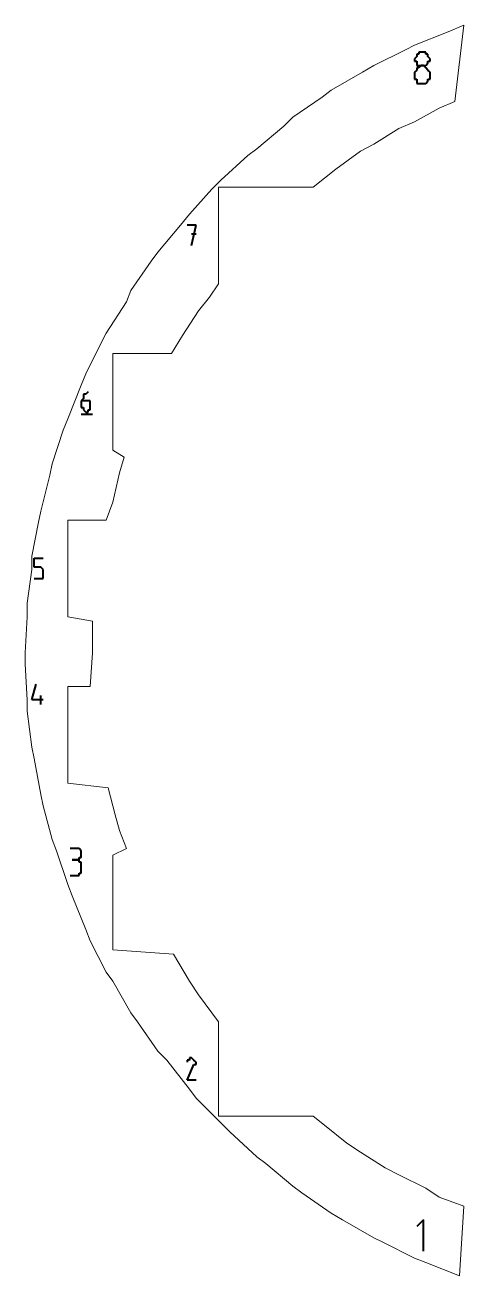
# Model space of a CAD drawing. Header units: centimetres. Extents: x -9.7 to 9.7, y -12.3 to 12.3.
# Drawn here: x -9.66 to -7.71, y -5.9 to -0.33 of the extents above; entities that cross this region are included whole.
import ezdxf

# ---------------------------------------------------------------- set-up
doc = ezdxf.new("R2010")
doc.units = ezdxf.units.CM
doc.header["$MEASUREMENT"] = 0
doc.layers.add('layer 1', color=7, linetype='Continuous')

msp = doc.modelspace()

# ---------------------------------------------------------------- linework, layer by layer
at = {"layer": 'layer 1', "color": 5, "lineweight": 13}
for points in [[(-7.77557, -0.36512), (-7.77557, -0.36512), (-7.92558, -0.42518), (-7.92558, -0.42518)], [(-7.70572, -0.33496), (-7.70572, -0.33496), (-7.77557, -0.36512), (-7.77557, -0.36512)], [(-7.74567, -0.67522), (-7.74567, -0.67522), (-7.70572, -0.33496), (-7.70572, -0.33496)], [(-7.92558, -0.42518), (-7.92558, -0.42518), (-7.96554, -0.44503), (-7.96554, -0.44503)], [(-7.96554, -0.44503), (-7.96554, -0.44503), (-8.10577, -0.51514), (-8.10577, -0.51514)], [(-8.15577, -0.54503), (-8.15577, -0.54503), (-8.29574, -0.62521), (-8.29574, -0.62521)], [(-8.10577, -0.51514), (-8.10577, -0.51514), (-8.15577, -0.54503), (-8.15577, -0.54503)], [(-8.33569, -0.65511), (-8.33569, -0.65511), (-8.4656, -0.74507), (-8.4656, -0.74507)], [(-8.29574, -0.62521), (-8.29574, -0.62521), (-8.33569, -0.65511), (-8.33569, -0.65511)], [(-7.92558, -0.76517), (-7.92558, -0.76517), (-7.81552, -0.70511), (-7.81552, -0.70511)], [(-7.81552, -0.70511), (-7.81552, -0.70511), (-7.74567, -0.67522), (-7.74567, -0.67522)], [(-8.4656, -0.74507), (-8.4656, -0.74507), (-8.50582, -0.78502), (-8.50582, -0.78502)], [(-7.9957, -0.79507), (-7.9957, -0.79507), (-7.92558, -0.76517), (-7.92558, -0.76517)], [(-8.50582, -0.78502), (-8.50582, -0.78502), (-8.62567, -0.88503), (-8.62567, -0.88503)], [(-8.10577, -0.86519), (-8.10577, -0.86519), (-7.9957, -0.79507), (-7.9957, -0.79507)], [(-8.62567, -0.88503), (-8.62567, -0.88503), (-8.66562, -0.91519), (-8.66562, -0.91519)], [(-8.16556, -0.89509), (-8.16556, -0.89509), (-8.10577, -0.86519), (-8.10577, -0.86519)], [(-8.66562, -0.91519), (-8.66562, -0.91519), (-8.78574, -1.025), (-8.78574, -1.025)], [(-8.27563, -0.97499), (-8.27563, -0.97499), (-8.16556, -0.89509), (-8.16556, -0.89509)], [(-8.32563, -1.01521), (-8.32563, -1.01521), (-8.27563, -0.97499), (-8.27563, -0.97499)], [(-8.78574, -1.025), (-8.78574, -1.025), (-8.8257, -1.06521), (-8.8257, -1.06521)], [(-8.7958, -1.48511), (-8.7958, -1.48511), (-8.7958, -1.05516), (-8.7958, -1.05516)], [(-8.7958, -1.05516), (-8.7958, -1.05516), (-8.37564, -1.05516), (-8.37564, -1.05516)], [(-8.37564, -1.05516), (-8.37564, -1.05516), (-8.32563, -1.01521), (-8.32563, -1.01521)], [(-8.8257, -1.06521), (-8.8257, -1.06521), (-8.92571, -1.17501), (-8.92571, -1.17501)], [(-8.92571, -1.17501), (-8.92571, -1.17501), (-8.96566, -1.22502), (-8.96566, -1.22502)], [(-8.96566, -1.22502), (-8.96566, -1.22502), (-9.06567, -1.34514), (-9.06567, -1.34514)], [(-9.09584, -1.38509), (-9.09584, -1.38509), (-9.18579, -1.515), (-9.18579, -1.515)], [(-9.06567, -1.34514), (-9.06567, -1.34514), (-9.09584, -1.38509), (-9.09584, -1.38509)], [(-8.83575, -1.54517), (-8.83575, -1.54517), (-8.7958, -1.48511), (-8.7958, -1.48511)], [(-9.18579, -1.515), (-9.18579, -1.515), (-9.20564, -1.56501), (-9.20564, -1.56501)], [(-8.88576, -1.60523), (-8.88576, -1.60523), (-8.83575, -1.54517), (-8.83575, -1.54517)], [(-9.20564, -1.56501), (-9.20564, -1.56501), (-9.29586, -1.70524), (-9.29586, -1.70524)], [(-8.95561, -1.71503), (-8.95561, -1.71503), (-8.88576, -1.60523), (-8.88576, -1.60523)], [(-9.29586, -1.70524), (-9.29586, -1.70524), (-9.31571, -1.74519), (-9.31571, -1.74519)], [(-9.00561, -1.7952), (-9.00561, -1.7952), (-8.95561, -1.71503), (-8.95561, -1.71503)], [(-9.31571, -1.74519), (-9.31571, -1.74519), (-9.38582, -1.88516), (-9.38582, -1.88516)], [(-9.2657, -2.22515), (-9.2657, -2.22515), (-9.2657, -1.7952), (-9.2657, -1.7952)], [(-9.2657, -1.7952), (-9.2657, -1.7952), (-9.00561, -1.7952), (-9.00561, -1.7952)], [(-9.38582, -1.88516), (-9.38582, -1.88516), (-9.40566, -1.93516), (-9.40566, -1.93516)], [(-9.40566, -1.93516), (-9.40566, -1.93516), (-9.46572, -2.08518), (-9.46572, -2.08518)], [(-9.46572, -2.08518), (-9.46572, -2.08518), (-9.48583, -2.13519), (-9.48583, -2.13519)], [(-9.48583, -2.13519), (-9.48583, -2.13519), (-9.53584, -2.28521), (-9.53584, -2.28521)], [(-9.21569, -2.25504), (-9.21569, -2.25504), (-9.2657, -2.22515), (-9.2657, -2.22515)], [(-9.2358, -2.32516), (-9.2358, -2.32516), (-9.21569, -2.25504), (-9.21569, -2.25504)], [(-9.54589, -2.33521), (-9.54589, -2.33521), (-9.58584, -2.49529), (-9.58584, -2.49529)], [(-9.53584, -2.28521), (-9.53584, -2.28521), (-9.54589, -2.33521), (-9.54589, -2.33521)], [(-9.2657, -2.45507), (-9.2657, -2.45507), (-9.2358, -2.32516), (-9.2358, -2.32516)], [(-9.58584, -2.49529), (-9.58584, -2.49529), (-9.5959, -2.54528), (-9.5959, -2.54528)], [(-9.29586, -2.53524), (-9.29586, -2.53524), (-9.2657, -2.45507), (-9.2657, -2.45507)], [(-9.5959, -2.54528), (-9.5959, -2.54528), (-9.6258, -2.69505), (-9.6258, -2.69505)], [(-9.46572, -2.96519), (-9.46572, -2.96519), (-9.46572, -2.53524), (-9.46572, -2.53524)], [(-9.46572, -2.53524), (-9.46572, -2.53524), (-9.29586, -2.53524), (-9.29586, -2.53524)], [(-9.6258, -2.69505), (-9.6258, -2.69505), (-9.6258, -2.75511), (-9.6258, -2.75511)], [(-9.6258, -2.75511), (-9.6258, -2.75511), (-9.64591, -2.90512), (-9.64591, -2.90512)], [(-9.64591, -2.90512), (-9.64591, -2.90512), (-9.64591, -2.96519), (-9.64591, -2.96519)], [(-9.64591, -2.96519), (-9.64591, -2.96519), (-9.65569, -3.12526), (-9.65569, -3.12526)], [(-9.35566, -2.98529), (-9.35566, -2.98529), (-9.46572, -2.96519), (-9.46572, -2.96519)], [(-9.35566, -3.04509), (-9.35566, -3.04509), (-9.35566, -2.98529), (-9.35566, -2.98529)], [(-9.35566, -3.12526), (-9.35566, -3.12526), (-9.35566, -3.04509), (-9.35566, -3.04509)], [(-9.65569, -3.12526), (-9.65569, -3.12526), (-9.65569, -3.17526), (-9.65569, -3.17526)], [(-9.36571, -3.27527), (-9.36571, -3.27527), (-9.35566, -3.12526), (-9.35566, -3.12526)], [(-9.65569, -3.17526), (-9.65569, -3.17526), (-9.64591, -3.33507), (-9.64591, -3.33507)], [(-9.46572, -3.70522), (-9.46572, -3.70522), (-9.46572, -3.27527), (-9.46572, -3.27527)], [(-9.46572, -3.27527), (-9.46572, -3.27527), (-9.36571, -3.27527), (-9.36571, -3.27527)], [(-9.64591, -3.33507), (-9.64591, -3.33507), (-9.64591, -3.38508), (-9.64591, -3.38508)], [(-9.64591, -3.38508), (-9.64591, -3.38508), (-9.6258, -3.54515), (-9.6258, -3.54515)], [(-9.6258, -3.54515), (-9.6258, -3.54515), (-9.61574, -3.59516), (-9.61574, -3.59516)], [(-9.61574, -3.59516), (-9.61574, -3.59516), (-9.58584, -3.75523), (-9.58584, -3.75523)], [(-9.28581, -3.72533), (-9.28581, -3.72533), (-9.46572, -3.70522), (-9.46572, -3.70522)], [(-9.25564, -3.84519), (-9.25564, -3.84519), (-9.28581, -3.72533), (-9.28581, -3.72533)], [(-9.58584, -3.75523), (-9.58584, -3.75523), (-9.57579, -3.80524), (-9.57579, -3.80524)], [(-9.57579, -3.80524), (-9.57579, -3.80524), (-9.53584, -3.95526), (-9.53584, -3.95526)], [(-9.2358, -3.9153), (-9.2358, -3.9153), (-9.25564, -3.84519), (-9.25564, -3.84519)], [(-9.20564, -3.99521), (-9.20564, -3.99521), (-9.2358, -3.9153), (-9.2358, -3.9153)], [(-9.53584, -3.95526), (-9.53584, -3.95526), (-9.51573, -4.00526), (-9.51573, -4.00526)], [(-9.2657, -4.02511), (-9.2657, -4.02511), (-9.20564, -3.99521), (-9.20564, -3.99521)], [(-9.51573, -4.00526), (-9.51573, -4.00526), (-9.46572, -4.15528), (-9.46572, -4.15528)], [(-9.2657, -4.44526), (-9.2657, -4.44526), (-9.2657, -4.02511), (-9.2657, -4.02511)], [(-9.46572, -4.15528), (-9.46572, -4.15528), (-9.44588, -4.20529), (-9.44588, -4.20529)], [(-9.44588, -4.20529), (-9.44588, -4.20529), (-9.38582, -4.35531), (-9.38582, -4.35531)], [(-9.38582, -4.35531), (-9.38582, -4.35531), (-9.36571, -4.40531), (-9.36571, -4.40531)], [(-9.36571, -4.40531), (-9.36571, -4.40531), (-9.29586, -4.54528), (-9.29586, -4.54528)], [(-8.99582, -4.46511), (-8.99582, -4.46511), (-9.2657, -4.44526), (-9.2657, -4.44526)], [(-8.92571, -4.58523), (-8.92571, -4.58523), (-8.99582, -4.46511), (-8.99582, -4.46511)], [(-9.29586, -4.54528), (-9.29586, -4.54528), (-9.2657, -4.58523), (-9.2657, -4.58523)], [(-9.2657, -4.58523), (-9.2657, -4.58523), (-9.18579, -4.72519), (-9.18579, -4.72519)], [(-8.88576, -4.64529), (-8.88576, -4.64529), (-8.92571, -4.58523), (-8.92571, -4.58523)], [(-8.7958, -4.76515), (-8.7958, -4.76515), (-8.88576, -4.64529), (-8.88576, -4.64529)], [(-9.18579, -4.72519), (-9.18579, -4.72519), (-9.15563, -4.76515), (-9.15563, -4.76515)], [(-9.15563, -4.76515), (-9.15563, -4.76515), (-9.06567, -4.89532), (-9.06567, -4.89532)], [(-8.7958, -5.1853), (-8.7958, -5.1853), (-8.7958, -4.76515), (-8.7958, -4.76515)], [(-9.06567, -4.89532), (-9.06567, -4.89532), (-9.02572, -4.93527), (-9.02572, -4.93527)], [(-9.02572, -4.93527), (-9.02572, -4.93527), (-8.92571, -5.06518), (-8.92571, -5.06518)], [(-8.92571, -5.06518), (-8.92571, -5.06518), (-8.89581, -5.10514), (-8.89581, -5.10514)], [(-8.89581, -5.10514), (-8.89581, -5.10514), (-8.78574, -5.2152), (-8.78574, -5.2152)], [(-8.37564, -5.1853), (-8.37564, -5.1853), (-8.7958, -5.1853), (-8.7958, -5.1853)], [(-8.78574, -5.2152), (-8.78574, -5.2152), (-8.74579, -5.25515), (-8.74579, -5.25515)], [(-8.32563, -5.22526), (-8.32563, -5.22526), (-8.37564, -5.1853), (-8.37564, -5.1853)], [(-8.22562, -5.30516), (-8.22562, -5.30516), (-8.32563, -5.22526), (-8.32563, -5.22526)], [(-8.74579, -5.25515), (-8.74579, -5.25515), (-8.62567, -5.36522), (-8.62567, -5.36522)], [(-8.16556, -5.34538), (-8.16556, -5.34538), (-8.22562, -5.30516), (-8.22562, -5.30516)], [(-8.62567, -5.36522), (-8.62567, -5.36522), (-8.58572, -5.39538), (-8.58572, -5.39538)], [(-8.05576, -5.41523), (-8.05576, -5.41523), (-8.16556, -5.34538), (-8.16556, -5.34538)], [(-8.58572, -5.39538), (-8.58572, -5.39538), (-8.4656, -5.4954), (-8.4656, -5.4954)], [(-7.9957, -5.44539), (-7.9957, -5.44539), (-8.05576, -5.41523), (-8.05576, -5.41523)], [(-7.87558, -5.50519), (-7.87558, -5.50519), (-7.9957, -5.44539), (-7.9957, -5.44539)], [(-8.4656, -5.4954), (-8.4656, -5.4954), (-8.42565, -5.52529), (-8.42565, -5.52529)], [(-8.42565, -5.52529), (-8.42565, -5.52529), (-8.29574, -5.61525), (-8.29574, -5.61525)], [(-7.81552, -5.5454), (-7.81552, -5.5454), (-7.87558, -5.50519), (-7.87558, -5.50519)], [(-7.70572, -5.58535), (-7.70572, -5.58535), (-7.81552, -5.5454), (-7.81552, -5.5454)], [(-8.29574, -5.61525), (-8.29574, -5.61525), (-8.24573, -5.64515), (-8.24573, -5.64515)], [(-7.72556, -5.89518), (-7.72556, -5.89518), (-7.70572, -5.58535), (-7.70572, -5.58535)], [(-8.24573, -5.64515), (-8.24573, -5.64515), (-8.10577, -5.72532), (-8.10577, -5.72532)], [(-8.10577, -5.72532), (-8.10577, -5.72532), (-8.06555, -5.74516), (-8.06555, -5.74516)], [(-8.06555, -5.74516), (-8.06555, -5.74516), (-7.92558, -5.81528), (-7.92558, -5.81528)], [(-7.92558, -5.81528), (-7.92558, -5.81528), (-7.87558, -5.83539), (-7.87558, -5.83539)], [(-7.87558, -5.83539), (-7.87558, -5.83539), (-7.72556, -5.89518), (-7.72556, -5.89518)]]:
    msp.add_open_spline(points, degree=3, dxfattribs=at)
at = {"layer": 'layer 1', "color": 1, "lineweight": 40}
for points in [[(-7.91553, -0.47519), (-7.91553, -0.47519), (-7.92558, -0.48497), (-7.92558, -0.48497)], [(-7.92558, -0.48497), (-7.92558, -0.48497), (-7.92558, -0.48497), (-7.92558, -0.48497)], [(-7.92558, -0.48497), (-7.92558, -0.48497), (-7.92558, -0.48497), (-7.92558, -0.48497)], [(-7.92558, -0.48497), (-7.92558, -0.48497), (-7.92558, -0.49503), (-7.92558, -0.49503)], [(-7.92558, -0.49503), (-7.92558, -0.49503), (-7.91553, -0.49503), (-7.91553, -0.49503)], [(-7.90574, -0.46514), (-7.90574, -0.46514), (-7.91553, -0.46514), (-7.91553, -0.46514)], [(-7.91553, -0.46514), (-7.91553, -0.46514), (-7.91553, -0.46514), (-7.91553, -0.46514)], [(-7.91553, -0.46514), (-7.91553, -0.46514), (-7.91553, -0.47519), (-7.91553, -0.47519)], [(-7.91553, -0.47519), (-7.91553, -0.47519), (-7.91553, -0.47519), (-7.91553, -0.47519)], [(-7.91553, -0.49503), (-7.91553, -0.49503), (-7.91553, -0.50509), (-7.91553, -0.50509)], [(-7.89569, -0.45508), (-7.89569, -0.45508), (-7.90574, -0.45508), (-7.90574, -0.45508)], [(-7.90574, -0.45508), (-7.90574, -0.45508), (-7.90574, -0.46514), (-7.90574, -0.46514)], [(-7.88563, -0.45508), (-7.88563, -0.45508), (-7.89569, -0.45508), (-7.89569, -0.45508)], [(-7.89569, -0.45508), (-7.89569, -0.45508), (-7.89569, -0.45508), (-7.89569, -0.45508)], [(-7.89569, -0.45508), (-7.89569, -0.45508), (-7.89569, -0.45508), (-7.89569, -0.45508)], [(-7.87558, -0.45508), (-7.87558, -0.45508), (-7.88563, -0.45508), (-7.88563, -0.45508)], [(-7.87558, -0.46514), (-7.87558, -0.46514), (-7.87558, -0.45508), (-7.87558, -0.45508)], [(-7.86552, -0.46514), (-7.86552, -0.46514), (-7.87558, -0.46514), (-7.87558, -0.46514)], [(-7.87558, -0.46514), (-7.87558, -0.46514), (-7.87558, -0.46514), (-7.87558, -0.46514)], [(-7.86552, -0.47519), (-7.86552, -0.47519), (-7.86552, -0.46514), (-7.86552, -0.46514)], [(-7.85573, -0.48497), (-7.85573, -0.48497), (-7.86552, -0.47519), (-7.86552, -0.47519)], [(-7.86552, -0.47519), (-7.86552, -0.47519), (-7.86552, -0.47519), (-7.86552, -0.47519)], [(-7.86552, -0.50509), (-7.86552, -0.50509), (-7.86552, -0.49503), (-7.86552, -0.49503)], [(-7.86552, -0.49503), (-7.86552, -0.49503), (-7.85573, -0.49503), (-7.85573, -0.49503)], [(-7.85573, -0.48497), (-7.85573, -0.48497), (-7.85573, -0.48497), (-7.85573, -0.48497)], [(-7.85573, -0.48497), (-7.85573, -0.48497), (-7.85573, -0.48497), (-7.85573, -0.48497)], [(-7.85573, -0.49503), (-7.85573, -0.49503), (-7.85573, -0.48497), (-7.85573, -0.48497)], [(-7.91553, -0.53499), (-7.91553, -0.53499), (-7.92558, -0.54503), (-7.92558, -0.54503)], [(-7.92558, -0.54503), (-7.92558, -0.54503), (-7.92558, -0.5551), (-7.92558, -0.5551)], [(-7.92558, -0.5551), (-7.92558, -0.5551), (-7.92558, -0.56515), (-7.92558, -0.56515)], [(-7.91553, -0.50509), (-7.91553, -0.50509), (-7.91553, -0.50509), (-7.91553, -0.50509)], [(-7.91553, -0.50509), (-7.91553, -0.50509), (-7.91553, -0.51514), (-7.91553, -0.51514)], [(-7.91553, -0.51514), (-7.91553, -0.51514), (-7.90574, -0.51514), (-7.90574, -0.51514)], [(-7.90574, -0.5252), (-7.90574, -0.5252), (-7.91553, -0.5252), (-7.91553, -0.5252)], [(-7.91553, -0.5252), (-7.91553, -0.5252), (-7.91553, -0.53499), (-7.91553, -0.53499)], [(-7.91553, -0.53499), (-7.91553, -0.53499), (-7.91553, -0.53499), (-7.91553, -0.53499)], [(-7.91553, -0.53499), (-7.91553, -0.53499), (-7.91553, -0.53499), (-7.91553, -0.53499)], [(-7.89569, -0.51514), (-7.89569, -0.51514), (-7.90574, -0.5252), (-7.90574, -0.5252)], [(-7.90574, -0.51514), (-7.90574, -0.51514), (-7.90574, -0.51514), (-7.90574, -0.51514)], [(-7.90574, -0.51514), (-7.90574, -0.51514), (-7.89569, -0.51514), (-7.89569, -0.51514)], [(-7.90574, -0.5252), (-7.90574, -0.5252), (-7.90574, -0.5252), (-7.90574, -0.5252)], [(-7.88563, -0.51514), (-7.88563, -0.51514), (-7.89569, -0.51514), (-7.89569, -0.51514)], [(-7.89569, -0.51514), (-7.89569, -0.51514), (-7.89569, -0.51514), (-7.89569, -0.51514)], [(-7.89569, -0.51514), (-7.89569, -0.51514), (-7.89569, -0.51514), (-7.89569, -0.51514)], [(-7.89569, -0.51514), (-7.89569, -0.51514), (-7.89569, -0.51514), (-7.89569, -0.51514)], [(-7.89569, -0.51514), (-7.89569, -0.51514), (-7.89569, -0.51514), (-7.89569, -0.51514)], [(-7.89569, -0.51514), (-7.89569, -0.51514), (-7.88563, -0.51514), (-7.88563, -0.51514)], [(-7.87558, -0.5252), (-7.87558, -0.5252), (-7.88563, -0.51514), (-7.88563, -0.51514)], [(-7.88563, -0.51514), (-7.88563, -0.51514), (-7.87558, -0.51514), (-7.87558, -0.51514)], [(-7.87558, -0.51514), (-7.87558, -0.51514), (-7.86552, -0.50509), (-7.86552, -0.50509)], [(-7.87558, -0.51514), (-7.87558, -0.51514), (-7.87558, -0.51514), (-7.87558, -0.51514)], [(-7.87558, -0.51514), (-7.87558, -0.51514), (-7.87558, -0.51514), (-7.87558, -0.51514)], [(-7.86552, -0.53499), (-7.86552, -0.53499), (-7.87558, -0.5252), (-7.87558, -0.5252)], [(-7.87558, -0.5252), (-7.87558, -0.5252), (-7.87558, -0.5252), (-7.87558, -0.5252)], [(-7.87558, -0.5252), (-7.87558, -0.5252), (-7.87558, -0.5252), (-7.87558, -0.5252)], [(-7.86552, -0.50509), (-7.86552, -0.50509), (-7.86552, -0.50509), (-7.86552, -0.50509)], [(-7.85573, -0.54503), (-7.85573, -0.54503), (-7.86552, -0.53499), (-7.86552, -0.53499)], [(-7.86552, -0.53499), (-7.86552, -0.53499), (-7.86552, -0.53499), (-7.86552, -0.53499)], [(-7.86552, -0.53499), (-7.86552, -0.53499), (-7.86552, -0.53499), (-7.86552, -0.53499)], [(-7.85573, -0.5551), (-7.85573, -0.5551), (-7.85573, -0.54503), (-7.85573, -0.54503)], [(-7.85573, -0.56515), (-7.85573, -0.56515), (-7.85573, -0.5551), (-7.85573, -0.5551)], [(-7.85573, -0.5551), (-7.85573, -0.5551), (-7.85573, -0.5551), (-7.85573, -0.5551)], [(-7.92558, -0.56515), (-7.92558, -0.56515), (-7.92558, -0.56515), (-7.92558, -0.56515)], [(-7.92558, -0.56515), (-7.92558, -0.56515), (-7.92558, -0.5752), (-7.92558, -0.5752)], [(-7.92558, -0.5752), (-7.92558, -0.5752), (-7.91553, -0.5752), (-7.91553, -0.5752)], [(-7.91553, -0.5752), (-7.91553, -0.5752), (-7.91553, -0.58499), (-7.91553, -0.58499)], [(-7.91553, -0.58499), (-7.91553, -0.58499), (-7.91553, -0.58499), (-7.91553, -0.58499)], [(-7.91553, -0.58499), (-7.91553, -0.58499), (-7.91553, -0.59505), (-7.91553, -0.59505)], [(-7.91553, -0.59505), (-7.91553, -0.59505), (-7.90574, -0.59505), (-7.90574, -0.59505)], [(-7.90574, -0.59505), (-7.90574, -0.59505), (-7.90574, -0.59505), (-7.90574, -0.59505)], [(-7.90574, -0.59505), (-7.90574, -0.59505), (-7.89569, -0.59505), (-7.89569, -0.59505)], [(-7.89569, -0.59505), (-7.89569, -0.59505), (-7.89569, -0.59505), (-7.89569, -0.59505)], [(-7.89569, -0.59505), (-7.89569, -0.59505), (-7.89569, -0.59505), (-7.89569, -0.59505)], [(-7.89569, -0.59505), (-7.89569, -0.59505), (-7.88563, -0.59505), (-7.88563, -0.59505)], [(-7.88563, -0.59505), (-7.88563, -0.59505), (-7.87558, -0.59505), (-7.87558, -0.59505)], [(-7.87558, -0.59505), (-7.87558, -0.59505), (-7.86552, -0.58499), (-7.86552, -0.58499)], [(-7.87558, -0.59505), (-7.87558, -0.59505), (-7.87558, -0.59505), (-7.87558, -0.59505)], [(-7.87558, -0.59505), (-7.87558, -0.59505), (-7.87558, -0.59505), (-7.87558, -0.59505)], [(-7.86552, -0.58499), (-7.86552, -0.58499), (-7.86552, -0.5752), (-7.86552, -0.5752)], [(-7.86552, -0.5752), (-7.86552, -0.5752), (-7.85573, -0.5752), (-7.85573, -0.5752)], [(-7.86552, -0.58499), (-7.86552, -0.58499), (-7.86552, -0.58499), (-7.86552, -0.58499)], [(-7.85573, -0.5752), (-7.85573, -0.5752), (-7.85573, -0.56515), (-7.85573, -0.56515)], [(-8.89581, -1.22502), (-8.89581, -1.22502), (-8.93576, -1.22502), (-8.93576, -1.22502)], [(-8.91566, -1.31524), (-8.91566, -1.31524), (-8.89581, -1.22502), (-8.89581, -1.22502)], [(-8.89581, -1.26524), (-8.89581, -1.26524), (-8.91566, -1.26524), (-8.91566, -1.26524)], [(-9.39587, -1.99522), (-9.39587, -1.99522), (-9.40566, -2.00501), (-9.40566, -2.00501)], [(-9.38582, -1.97511), (-9.38582, -1.97511), (-9.39587, -1.97511), (-9.39587, -1.97511)], [(-9.39587, -1.97511), (-9.39587, -1.97511), (-9.39587, -1.98517), (-9.39587, -1.98517)], [(-9.39587, -1.98517), (-9.39587, -1.98517), (-9.39587, -1.98517), (-9.39587, -1.98517)], [(-9.39587, -1.98517), (-9.39587, -1.98517), (-9.39587, -1.99522), (-9.39587, -1.99522)], [(-9.39587, -1.99522), (-9.39587, -1.99522), (-9.39587, -1.99522), (-9.39587, -1.99522)], [(-9.37577, -1.96506), (-9.37577, -1.96506), (-9.38582, -1.97511), (-9.38582, -1.97511)], [(-9.38582, -1.97511), (-9.38582, -1.97511), (-9.38582, -1.97511), (-9.38582, -1.97511)], [(-9.37577, -1.96506), (-9.37577, -1.96506), (-9.37577, -1.96506), (-9.37577, -1.96506)], [(-9.37577, -1.96506), (-9.37577, -1.96506), (-9.37577, -1.96506), (-9.37577, -1.96506)], [(-9.40566, -2.00501), (-9.40566, -2.00501), (-9.40566, -2.03517), (-9.40566, -2.03517)], [(-9.38582, -2.00501), (-9.38582, -2.00501), (-9.40566, -2.00501), (-9.40566, -2.00501)], [(-9.40566, -2.03517), (-9.40566, -2.03517), (-9.40566, -2.03517), (-9.40566, -2.03517)], [(-9.40566, -2.03517), (-9.40566, -2.03517), (-9.39587, -2.03517), (-9.39587, -2.03517)], [(-9.39587, -2.03517), (-9.39587, -2.03517), (-9.39587, -2.03517), (-9.39587, -2.03517)], [(-9.39587, -2.03517), (-9.39587, -2.03517), (-9.39587, -2.04523), (-9.39587, -2.04523)], [(-9.39587, -2.04523), (-9.39587, -2.04523), (-9.39587, -2.04523), (-9.39587, -2.04523)], [(-9.39587, -2.04523), (-9.39587, -2.04523), (-9.39587, -2.04523), (-9.39587, -2.04523)], [(-9.39587, -2.04523), (-9.39587, -2.04523), (-9.39587, -2.04523), (-9.39587, -2.04523)], [(-9.39587, -2.04523), (-9.39587, -2.04523), (-9.38582, -2.05502), (-9.38582, -2.05502)], [(-9.37577, -2.00501), (-9.37577, -2.00501), (-9.38582, -2.00501), (-9.38582, -2.00501)], [(-9.38582, -2.05502), (-9.38582, -2.05502), (-9.38582, -2.05502), (-9.38582, -2.05502)], [(-9.38582, -2.05502), (-9.38582, -2.05502), (-9.38582, -2.05502), (-9.38582, -2.05502)], [(-9.38582, -2.05502), (-9.38582, -2.05502), (-9.38582, -2.05502), (-9.38582, -2.05502)], [(-9.38582, -2.05502), (-9.38582, -2.05502), (-9.37577, -2.05502), (-9.37577, -2.05502)], [(-9.36571, -2.00501), (-9.36571, -2.00501), (-9.37577, -2.00501), (-9.37577, -2.00501)], [(-9.37577, -2.00501), (-9.37577, -2.00501), (-9.37577, -2.00501), (-9.37577, -2.00501)], [(-9.37577, -2.00501), (-9.37577, -2.00501), (-9.37577, -2.00501), (-9.37577, -2.00501)], [(-9.37577, -2.05502), (-9.37577, -2.05502), (-9.37577, -2.04523), (-9.37577, -2.04523)], [(-9.37577, -2.04523), (-9.37577, -2.04523), (-9.36571, -2.04523), (-9.36571, -2.04523)], [(-9.37577, -2.05502), (-9.37577, -2.05502), (-9.37577, -2.05502), (-9.37577, -2.05502)], [(-9.36571, -2.01507), (-9.36571, -2.01507), (-9.36571, -2.00501), (-9.36571, -2.00501)], [(-9.36571, -2.02512), (-9.36571, -2.02512), (-9.36571, -2.01507), (-9.36571, -2.01507)], [(-9.36571, -2.01507), (-9.36571, -2.01507), (-9.36571, -2.01507), (-9.36571, -2.01507)], [(-9.36571, -2.01507), (-9.36571, -2.01507), (-9.36571, -2.01507), (-9.36571, -2.01507)], [(-9.36571, -2.03517), (-9.36571, -2.03517), (-9.36571, -2.02512), (-9.36571, -2.02512)], [(-9.36571, -2.02512), (-9.36571, -2.02512), (-9.36571, -2.02512), (-9.36571, -2.02512)], [(-9.36571, -2.02512), (-9.36571, -2.02512), (-9.36571, -2.02512), (-9.36571, -2.02512)], [(-9.36571, -2.04523), (-9.36571, -2.04523), (-9.36571, -2.03517), (-9.36571, -2.03517)], [(-9.36571, -2.03517), (-9.36571, -2.03517), (-9.36571, -2.03517), (-9.36571, -2.03517)], [(-9.36571, -2.03517), (-9.36571, -2.03517), (-9.36571, -2.03517), (-9.36571, -2.03517)], [(-9.36571, -2.04523), (-9.36571, -2.04523), (-9.36571, -2.04523), (-9.36571, -2.04523)], [(-9.36571, -2.04523), (-9.36571, -2.04523), (-9.36571, -2.04523), (-9.36571, -2.04523)], [(-9.40566, -2.06507), (-9.40566, -2.06507), (-9.35566, -2.06507), (-9.35566, -2.06507)], [(-9.61574, -2.74505), (-9.61574, -2.74505), (-9.61574, -2.7051), (-9.61574, -2.7051)], [(-9.61574, -2.7051), (-9.61574, -2.7051), (-9.57579, -2.7051), (-9.57579, -2.7051)], [(-9.5959, -2.74505), (-9.5959, -2.74505), (-9.61574, -2.74505), (-9.61574, -2.74505)], [(-9.58584, -2.74505), (-9.58584, -2.74505), (-9.5959, -2.74505), (-9.5959, -2.74505)], [(-9.57579, -2.75511), (-9.57579, -2.75511), (-9.58584, -2.74505), (-9.58584, -2.74505)], [(-9.58584, -2.74505), (-9.58584, -2.74505), (-9.58584, -2.74505), (-9.58584, -2.74505)], [(-9.58584, -2.74505), (-9.58584, -2.74505), (-9.58584, -2.74505), (-9.58584, -2.74505)], [(-9.57579, -2.76516), (-9.57579, -2.76516), (-9.57579, -2.75511), (-9.57579, -2.75511)], [(-9.57579, -2.75511), (-9.57579, -2.75511), (-9.57579, -2.75511), (-9.57579, -2.75511)], [(-9.57579, -2.75511), (-9.57579, -2.75511), (-9.57579, -2.75511), (-9.57579, -2.75511)], [(-9.57579, -2.75511), (-9.57579, -2.75511), (-9.57579, -2.75511), (-9.57579, -2.75511)], [(-9.57579, -2.7752), (-9.57579, -2.7752), (-9.57579, -2.76516), (-9.57579, -2.76516)], [(-9.57579, -2.76516), (-9.57579, -2.76516), (-9.57579, -2.76516), (-9.57579, -2.76516)], [(-9.57579, -2.76516), (-9.57579, -2.76516), (-9.57579, -2.76516), (-9.57579, -2.76516)], [(-9.57579, -2.78527), (-9.57579, -2.78527), (-9.57579, -2.7752), (-9.57579, -2.7752)], [(-9.57579, -2.7752), (-9.57579, -2.7752), (-9.57579, -2.7752), (-9.57579, -2.7752)], [(-9.61574, -2.79506), (-9.61574, -2.79506), (-9.5959, -2.79506), (-9.5959, -2.79506)], [(-9.5959, -2.79506), (-9.5959, -2.79506), (-9.5959, -2.79506), (-9.5959, -2.79506)], [(-9.5959, -2.79506), (-9.5959, -2.79506), (-9.58584, -2.79506), (-9.58584, -2.79506)], [(-9.58584, -2.79506), (-9.58584, -2.79506), (-9.58584, -2.79506), (-9.58584, -2.79506)], [(-9.58584, -2.79506), (-9.58584, -2.79506), (-9.58584, -2.79506), (-9.58584, -2.79506)], [(-9.58584, -2.79506), (-9.58584, -2.79506), (-9.57579, -2.79506), (-9.57579, -2.79506)], [(-9.57579, -2.79506), (-9.57579, -2.79506), (-9.57579, -2.78527), (-9.57579, -2.78527)], [(-9.57579, -2.78527), (-9.57579, -2.78527), (-9.57579, -2.78527), (-9.57579, -2.78527)], [(-9.57579, -2.78527), (-9.57579, -2.78527), (-9.57579, -2.78527), (-9.57579, -2.78527)], [(-9.6258, -3.33507), (-9.6258, -3.33507), (-9.60569, -3.26522), (-9.60569, -3.26522)], [(-9.57579, -3.33507), (-9.57579, -3.33507), (-9.6258, -3.33507), (-9.6258, -3.33507)], [(-9.58584, -3.35518), (-9.58584, -3.35518), (-9.58584, -3.31523), (-9.58584, -3.31523)], [(-9.42577, -3.99521), (-9.42577, -3.99521), (-9.45567, -3.99521), (-9.45567, -3.99521)], [(-9.41572, -3.99521), (-9.41572, -3.99521), (-9.42577, -3.99521), (-9.42577, -3.99521)], [(-9.42577, -3.99521), (-9.42577, -3.99521), (-9.42577, -3.99521), (-9.42577, -3.99521)], [(-9.40566, -4.00526), (-9.40566, -4.00526), (-9.41572, -3.99521), (-9.41572, -3.99521)], [(-9.41572, -3.99521), (-9.41572, -3.99521), (-9.41572, -3.99521), (-9.41572, -3.99521)], [(-9.41572, -3.99521), (-9.41572, -3.99521), (-9.41572, -3.99521), (-9.41572, -3.99521)], [(-9.42577, -4.04521), (-9.42577, -4.04521), (-9.44588, -4.04521), (-9.44588, -4.04521)], [(-9.44588, -4.04521), (-9.44588, -4.04521), (-9.42577, -4.04521), (-9.42577, -4.04521)], [(-9.41572, -4.04521), (-9.41572, -4.04521), (-9.42577, -4.04521), (-9.42577, -4.04521)], [(-9.42577, -4.04521), (-9.42577, -4.04521), (-9.42577, -4.04521), (-9.42577, -4.04521)], [(-9.42577, -4.04521), (-9.42577, -4.04521), (-9.42577, -4.04521), (-9.42577, -4.04521)], [(-9.42577, -4.04521), (-9.42577, -4.04521), (-9.42577, -4.04521), (-9.42577, -4.04521)], [(-9.42577, -4.04521), (-9.42577, -4.04521), (-9.41572, -4.04521), (-9.41572, -4.04521)], [(-9.41572, -4.04521), (-9.41572, -4.04521), (-9.41572, -4.03516), (-9.41572, -4.03516)], [(-9.41572, -4.03516), (-9.41572, -4.03516), (-9.40566, -4.03516), (-9.40566, -4.03516)], [(-9.41572, -4.05527), (-9.41572, -4.05527), (-9.41572, -4.04521), (-9.41572, -4.04521)], [(-9.41572, -4.04521), (-9.41572, -4.04521), (-9.41572, -4.04521), (-9.41572, -4.04521)], [(-9.41572, -4.04521), (-9.41572, -4.04521), (-9.41572, -4.04521), (-9.41572, -4.04521)], [(-9.40566, -4.05527), (-9.40566, -4.05527), (-9.41572, -4.05527), (-9.41572, -4.05527)], [(-9.40566, -4.01532), (-9.40566, -4.01532), (-9.40566, -4.00526), (-9.40566, -4.00526)], [(-9.40566, -4.00526), (-9.40566, -4.00526), (-9.40566, -4.00526), (-9.40566, -4.00526)], [(-9.40566, -4.00526), (-9.40566, -4.00526), (-9.40566, -4.00526), (-9.40566, -4.00526)], [(-9.40566, -4.02511), (-9.40566, -4.02511), (-9.40566, -4.01532), (-9.40566, -4.01532)], [(-9.40566, -4.01532), (-9.40566, -4.01532), (-9.40566, -4.01532), (-9.40566, -4.01532)], [(-9.40566, -4.01532), (-9.40566, -4.01532), (-9.40566, -4.01532), (-9.40566, -4.01532)], [(-9.40566, -4.03516), (-9.40566, -4.03516), (-9.40566, -4.02511), (-9.40566, -4.02511)], [(-9.40566, -4.02511), (-9.40566, -4.02511), (-9.40566, -4.02511), (-9.40566, -4.02511)], [(-9.40566, -4.03516), (-9.40566, -4.03516), (-9.40566, -4.03516), (-9.40566, -4.03516)], [(-9.40566, -4.06532), (-9.40566, -4.06532), (-9.40566, -4.05527), (-9.40566, -4.05527)], [(-9.40566, -4.05527), (-9.40566, -4.05527), (-9.40566, -4.05527), (-9.40566, -4.05527)], [(-9.41572, -4.11533), (-9.41572, -4.11533), (-9.41572, -4.10527), (-9.41572, -4.10527)], [(-9.41572, -4.10527), (-9.41572, -4.10527), (-9.40566, -4.10527), (-9.40566, -4.10527)], [(-9.40566, -4.07511), (-9.40566, -4.07511), (-9.40566, -4.06532), (-9.40566, -4.06532)], [(-9.40566, -4.06532), (-9.40566, -4.06532), (-9.40566, -4.06532), (-9.40566, -4.06532)], [(-9.40566, -4.08517), (-9.40566, -4.08517), (-9.40566, -4.07511), (-9.40566, -4.07511)], [(-9.40566, -4.07511), (-9.40566, -4.07511), (-9.40566, -4.07511), (-9.40566, -4.07511)], [(-9.40566, -4.09522), (-9.40566, -4.09522), (-9.40566, -4.08517), (-9.40566, -4.08517)], [(-9.40566, -4.10527), (-9.40566, -4.10527), (-9.40566, -4.09522), (-9.40566, -4.09522)], [(-9.40566, -4.09522), (-9.40566, -4.09522), (-9.40566, -4.09522), (-9.40566, -4.09522)], [(-9.40566, -4.10527), (-9.40566, -4.10527), (-9.40566, -4.10527), (-9.40566, -4.10527)], [(-9.45567, -4.11533), (-9.45567, -4.11533), (-9.42577, -4.11533), (-9.42577, -4.11533)], [(-9.42577, -4.11533), (-9.42577, -4.11533), (-9.42577, -4.11533), (-9.42577, -4.11533)], [(-9.42577, -4.11533), (-9.42577, -4.11533), (-9.42577, -4.11533), (-9.42577, -4.11533)], [(-9.42577, -4.11533), (-9.42577, -4.11533), (-9.41572, -4.11533), (-9.41572, -4.11533)], [(-9.41572, -4.11533), (-9.41572, -4.11533), (-9.41572, -4.11533), (-9.41572, -4.11533)], [(-8.92571, -4.93527), (-8.92571, -4.93527), (-8.93576, -4.93527), (-8.93576, -4.93527)], [(-8.93576, -4.93527), (-8.93576, -4.93527), (-8.93576, -4.93527), (-8.93576, -4.93527)], [(-8.93576, -4.93527), (-8.93576, -4.93527), (-8.93576, -4.93527), (-8.93576, -4.93527)], [(-8.93576, -4.93527), (-8.93576, -4.93527), (-8.93576, -4.94533), (-8.93576, -4.94533)], [(-8.91566, -4.92522), (-8.91566, -4.92522), (-8.92571, -4.92522), (-8.92571, -4.92522)], [(-8.92571, -4.92522), (-8.92571, -4.92522), (-8.92571, -4.92522), (-8.92571, -4.92522)], [(-8.92571, -4.92522), (-8.92571, -4.92522), (-8.92571, -4.93527), (-8.92571, -4.93527)], [(-8.9056, -4.93527), (-8.9056, -4.93527), (-8.91566, -4.92522), (-8.91566, -4.92522)], [(-8.91566, -4.92522), (-8.91566, -4.92522), (-8.91566, -4.92522), (-8.91566, -4.92522)], [(-8.91566, -4.92522), (-8.91566, -4.92522), (-8.91566, -4.92522), (-8.91566, -4.92522)], [(-8.89581, -4.94533), (-8.89581, -4.94533), (-8.9056, -4.93527), (-8.9056, -4.93527)], [(-8.9056, -4.93527), (-8.9056, -4.93527), (-8.9056, -4.93527), (-8.9056, -4.93527)], [(-8.9056, -4.93527), (-8.9056, -4.93527), (-8.9056, -4.93527), (-8.9056, -4.93527)], [(-8.9056, -4.93527), (-8.9056, -4.93527), (-8.9056, -4.93527), (-8.9056, -4.93527)], [(-8.9056, -4.93527), (-8.9056, -4.93527), (-8.9056, -4.93527), (-8.9056, -4.93527)], [(-8.89581, -4.95538), (-8.89581, -4.95538), (-8.89581, -4.94533), (-8.89581, -4.94533)], [(-8.89581, -4.94533), (-8.89581, -4.94533), (-8.89581, -4.94533), (-8.89581, -4.94533)], [(-8.89581, -4.94533), (-8.89581, -4.94533), (-8.89581, -4.94533), (-8.89581, -4.94533)], [(-8.93576, -5.02523), (-8.93576, -5.02523), (-8.9056, -4.95538), (-8.9056, -4.95538)], [(-8.9056, -4.95538), (-8.9056, -4.95538), (-8.9056, -4.95538), (-8.9056, -4.95538)], [(-8.9056, -4.95538), (-8.9056, -4.95538), (-8.9056, -4.95538), (-8.9056, -4.95538)], [(-8.9056, -4.95538), (-8.9056, -4.95538), (-8.9056, -4.95538), (-8.9056, -4.95538)], [(-8.9056, -4.95538), (-8.9056, -4.95538), (-8.9056, -4.95538), (-8.9056, -4.95538)], [(-8.9056, -4.95538), (-8.9056, -4.95538), (-8.9056, -4.95538), (-8.9056, -4.95538)], [(-8.9056, -4.95538), (-8.9056, -4.95538), (-8.9056, -4.95538), (-8.9056, -4.95538)], [(-8.9056, -4.95538), (-8.9056, -4.95538), (-8.9056, -4.95538), (-8.9056, -4.95538)], [(-8.9056, -4.95538), (-8.9056, -4.95538), (-8.9056, -4.95538), (-8.9056, -4.95538)], [(-8.9056, -4.95538), (-8.9056, -4.95538), (-8.9056, -4.95538), (-8.9056, -4.95538)], [(-8.9056, -4.95538), (-8.9056, -4.95538), (-8.9056, -4.95538), (-8.9056, -4.95538)], [(-8.9056, -4.95538), (-8.9056, -4.95538), (-8.9056, -4.95538), (-8.9056, -4.95538)], [(-8.9056, -4.95538), (-8.9056, -4.95538), (-8.89581, -4.95538), (-8.89581, -4.95538)], [(-8.89581, -4.95538), (-8.89581, -4.95538), (-8.89581, -4.95538), (-8.89581, -4.95538)], [(-8.89581, -5.02523), (-8.89581, -5.02523), (-8.93576, -5.02523), (-8.93576, -5.02523)], [(-7.88563, -5.64515), (-7.88563, -5.64515), (-7.91553, -5.67531), (-7.91553, -5.67531)], [(-7.88563, -5.78538), (-7.88563, -5.78538), (-7.88563, -5.64515), (-7.88563, -5.64515)]]:
    msp.add_open_spline(points, degree=3, dxfattribs=at)

doc.saveas('drawing.dxf')
